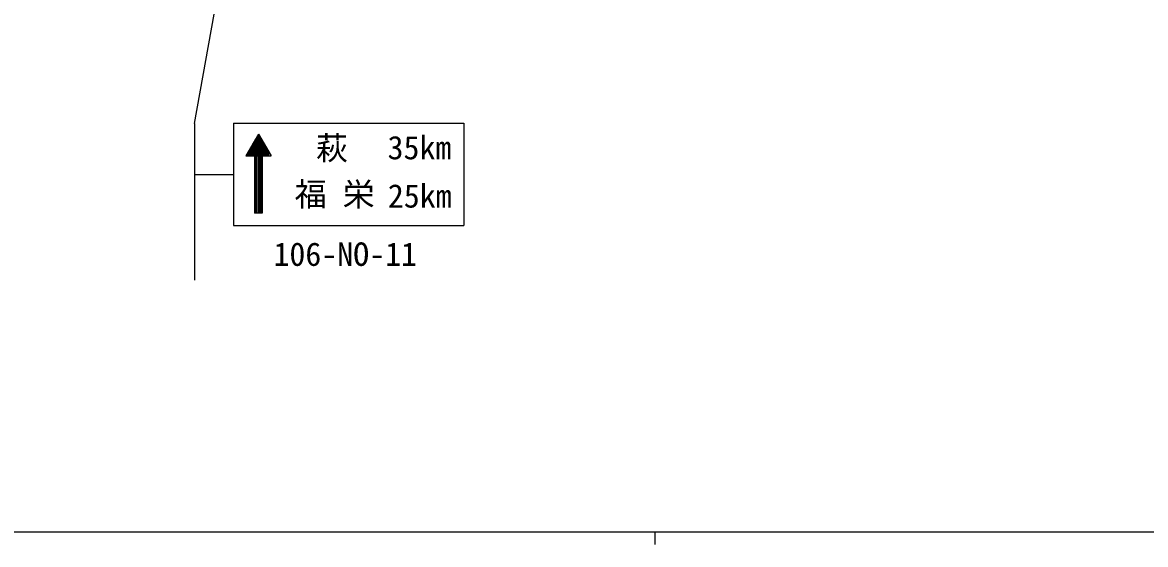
# Model space of a CAD drawing. Units: millimetres, scale not verified. Extents: x 40000 to 680000, y 20000 to 380000.
# Drawn here: x 218565 to 306348, y 204000 to 244791 of the extents above; entities that cross this region are included whole.
import ezdxf
from ezdxf.enums import TextEntityAlignment as Align

# ---------------------------------------------------------------- set-up
doc = ezdxf.new("R2010")
doc.units = ezdxf.units.MM
doc.header["$LTSCALE"] = 1000
doc.layers.add('M-STR-STRC', color=7, linetype='Continuous', lineweight=25)
doc.layers.add('M-TTL-BAND', color=7, linetype='Continuous', lineweight=25)
doc.styles.add('ＭＳ ゴシック', font='')
doc.styles.get('ＭＳ ゴシック').set_extended_font_data('MS Gothic')

msp = doc.modelspace()

# ---------------------------------------------------------------- linework, layer by layer
at = {"layer": 'M-STR-STRC'}
for p, q in [((231999, 236905), (236485, 261687)), ((231999, 236905), (231999, 224651)), ((235072, 236933), (253072, 236933)), ((235072, 236933), (235072, 228933)), ((253072, 236933), (253072, 228933)), ((237011, 236065), (236027, 234362)), ((236583, 234362), (236583, 235325)), ((236678, 234362), (236678, 235488)), ((236763, 234362), (236763, 235637)), ((236849, 234362), (236849, 235785)), ((236935, 234362), (236935, 235934)), ((237011, 236065), (237011, 229881)), ((237011, 236065), (237994, 234362)), ((237123, 235871), (237123, 234387)), ((237206, 234362), (237206, 235726)), ((237278, 234362), (237278, 235602)), ((237358, 234362), (237358, 235464)), ((237438, 234362), (237438, 235325)), ((236175, 234362), (236175, 234617)), ((236280, 234362), (236280, 234800)), ((236378, 234362), (236378, 234968)), ((236483, 234362), (236483, 235151)), ((237521, 234362), (237521, 235182)), ((237592, 234362), (237592, 235058)), ((237669, 234362), (237669, 234924)), ((237747, 234362), (237747, 234791)), ((237827, 234362), (237827, 234652)), ((236027, 234362), (237994, 234362)), ((236711, 234362), (236711, 229881)), ((236794, 234362), (236794, 229881)), ((236889, 234362), (236889, 229881)), ((237120, 234362), (237120, 229881)), ((237204, 234362), (237204, 229881)), ((237311, 234362), (237311, 229881)), ((231999, 232905), (235072, 232905)), ((237311, 229881), (236711, 229881)), ((235072, 228933), (253072, 228933))]:
    msp.add_line(p, q, dxfattribs=at)
at = {"layer": 'M-TTL-BAND'}
for p, q in [((40000, 205000), (579000, 205000)), ((268000, 205000), (268000, 204000))]:
    msp.add_line(p, q, dxfattribs=at)

# ---------------------------------------------------------------- texts
at = {"layer": 'M-STR-STRC', "style": 'ＭＳ ゴシック'}
for s, p in [('萩', (241506, 233513)), ('35km', (247101, 233549)), ('福 栄', (239845, 229900)), ('25km', (247123, 229774)), ('106-NO-11', (238183, 225222))]:
    msp.add_text(s, height=1833, dxfattribs=at).set_placement(p, align=Align.BOTTOM_LEFT)

doc.saveas('drawing.dxf')
